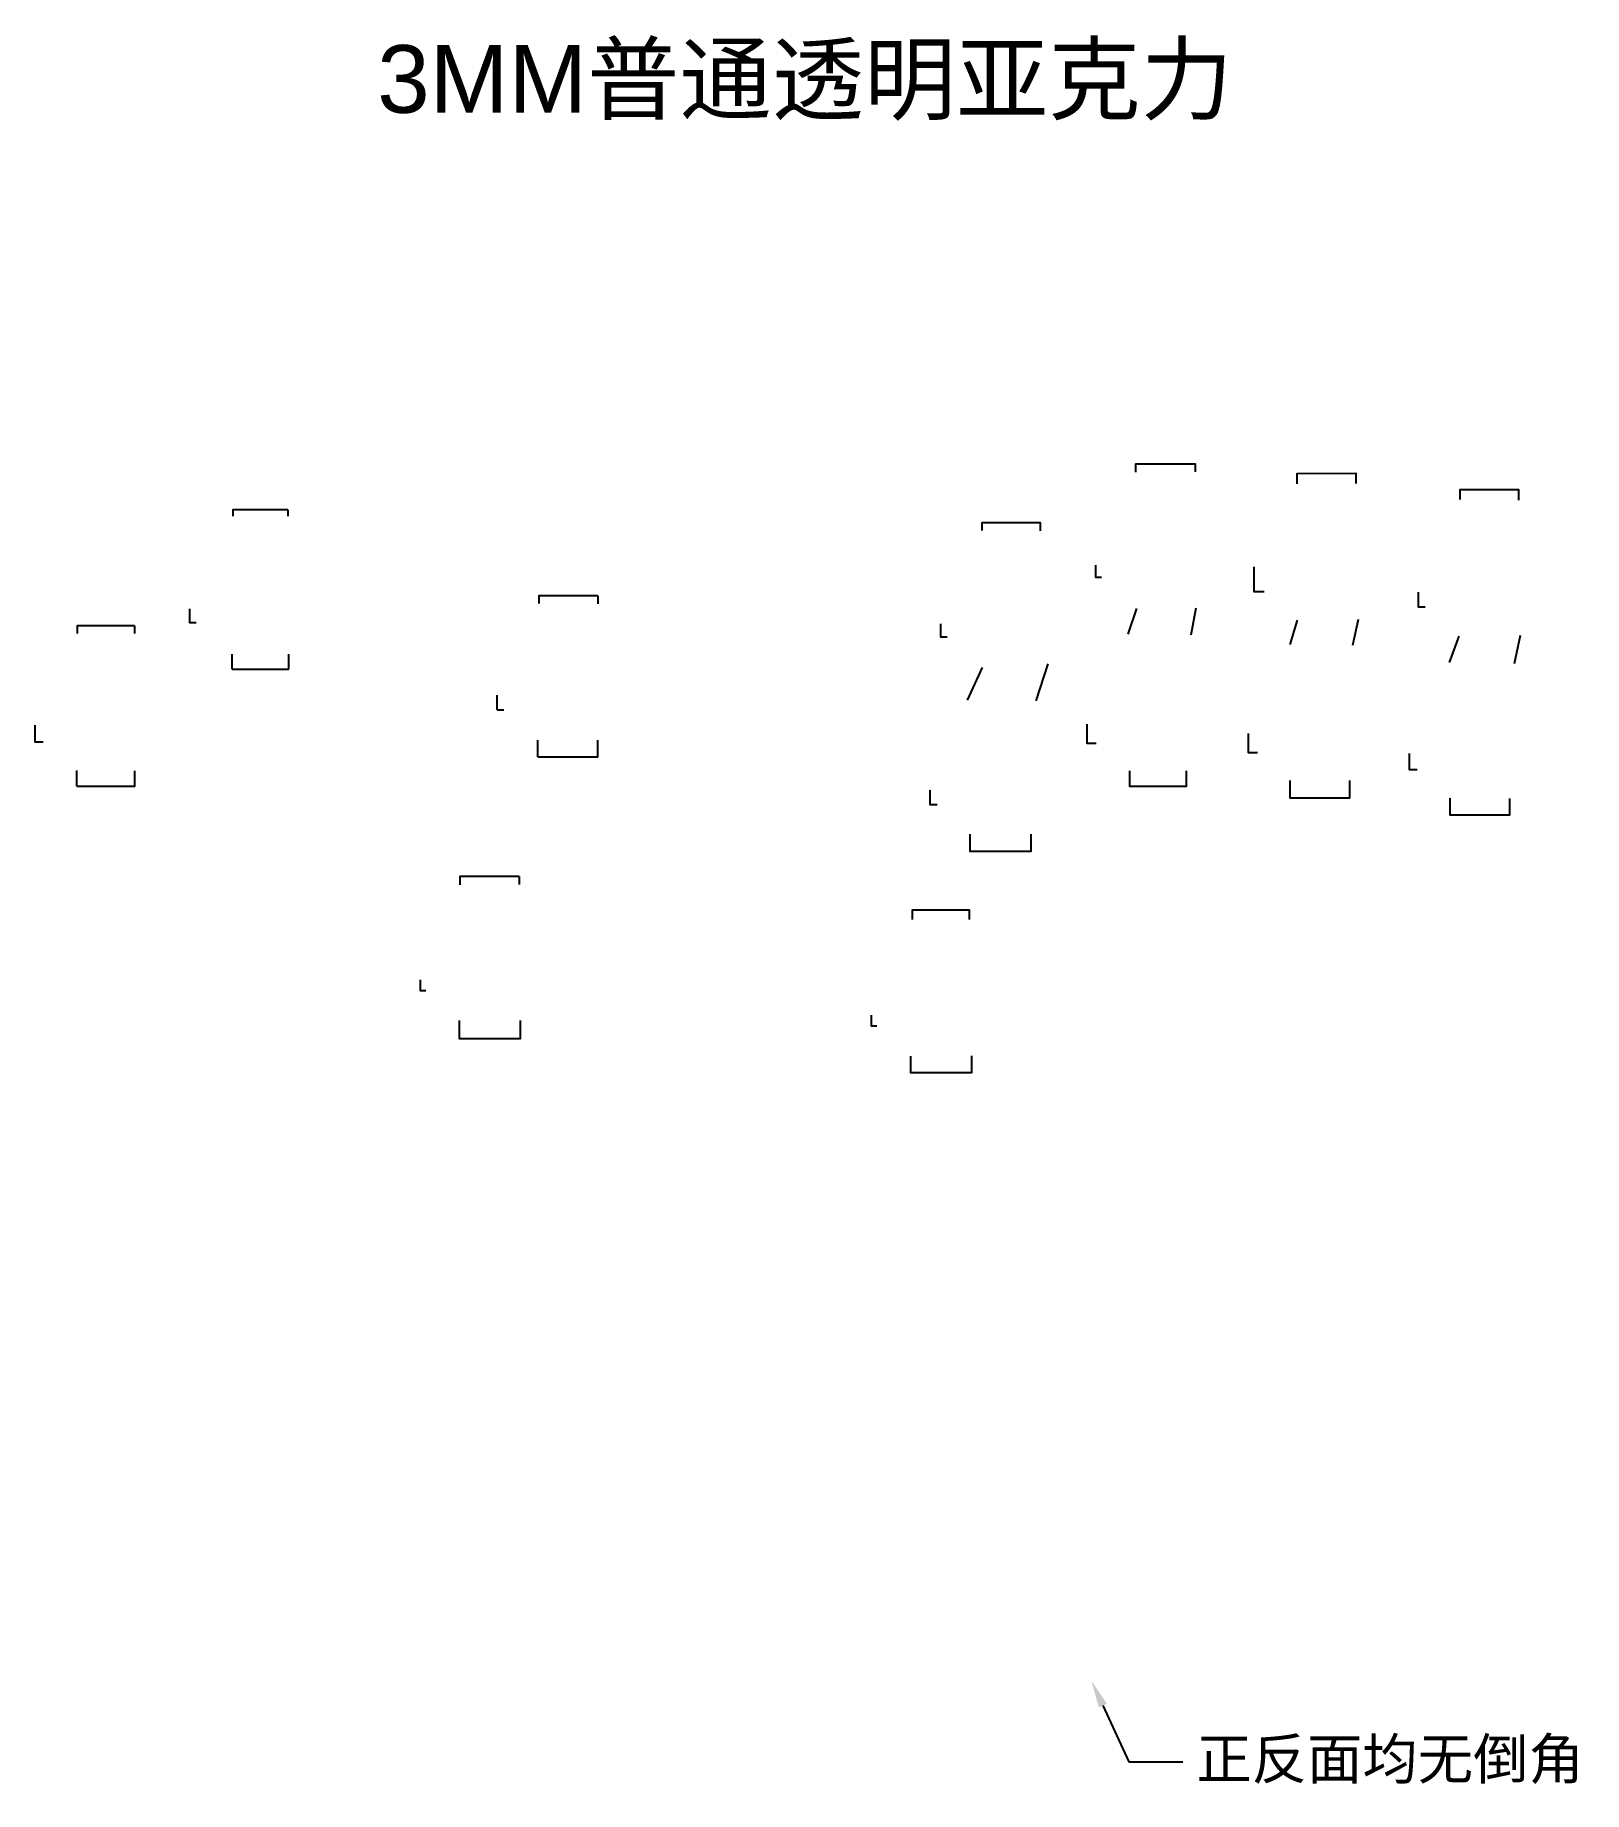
# Model space of a CAD drawing. Header units: millimetres. Extents: x 34 to 263, y -27 to 233.
import ezdxf
from ezdxf import colors
from ezdxf.entities.mleader import LeaderData, LeaderLine
from ezdxf.math import Vec2, Vec3

# ---------------------------------------------------------------- set-up
doc = ezdxf.new("R2010")
doc.units = ezdxf.units.MM
doc.styles.get("Standard").update_dxf_attribs({"font": 'arial.ttf'})

msp = doc.modelspace()

# ---------------------------------------------------------------- linework, layer by layer
msp.add_line((71.89, 139.38), (71.89, 141.6))
for points in [[(205.94, 168.53), (205.94, 169.7), (197.1, 169.7), (197.1, 168.51)], [(229.72, 166.81), (229.72, 168.32), (220.95, 168.26), (220.95, 166.76)], [(253.75, 164.36), (253.75, 165.88), (245.02, 165.88), (245.02, 164.44)], [(71.73, 162.92), (63.58, 162.92), (63.58, 161.97)], [(71.73, 162.92), (71.73, 162)], [(183.04, 159.84), (183.04, 160.98), (174.38, 160.98), (174.38, 159.85)], [(192.05, 152.9), (191.19, 152.9), (191.19, 154.75)], [(216.12, 150.79), (214.61, 150.79), (214.61, 154.52)], [(239.93, 148.55), (238.9, 148.55), (238.9, 150.74)], [(58.2, 146.21), (57.25, 146.21), (57.25, 148.29)], [(117.57, 150.21), (108.86, 150.21), (108.86, 149.06)], [(117.57, 150.21), (117.57, 149.01)], [(197.21, 148.34), (195.96, 144.55)], [(205.99, 148.38), (205.26, 144.37)], [(49.07, 145.77), (40.6, 145.77), (40.6, 144.64)], [(49.07, 145.77), (49.07, 144.64)], [(169.24, 144.1), (168.31, 144.1), (168.31, 146.08)], [(220.97, 146.63), (219.89, 143.01)], [(229.99, 146.71), (229.17, 142.86)], [(244.88, 144.23), (243.48, 140.36)], [(253.98, 144.35), (253.07, 140.13)], [(63.5, 139.38), (63.5, 141.59)], [(63.5, 139.38), (71.89, 139.38)], [(174.4, 139.61), (172.2, 134.78)], [(184.11, 140.16), (182.32, 134.69)], [(102.71, 133.35), (102.71, 135.5)], [(102.71, 133.35), (103.68, 133.35)], [(35.55, 128.58), (34.37, 128.58), (34.37, 131.08)], [(191.27, 128.37), (189.91, 128.37), (189.91, 131.22)], [(108.7, 126.42), (108.7, 128.88)], [(108.7, 126.42), (117.57, 126.42), (117.57, 128.86)], [(215.14, 126.97), (213.81, 126.97), (213.81, 129.86)], [(238.73, 124.48), (237.59, 124.48), (237.59, 126.9)], [(40.54, 122.04), (40.54, 124.36)], [(40.54, 122.04), (49.1, 122.04), (49.1, 124.35)], [(196.2, 124.33), (196.2, 122.06), (204.64, 122.06), (204.64, 124.34)], [(219.91, 122.9), (219.91, 120.36), (228.79, 120.36), (228.79, 122.89)], [(167.74, 119.29), (166.74, 119.29), (166.74, 121.45)], [(243.57, 120.29), (243.57, 117.83), (252.44, 117.83), (252.44, 120.26)], [(172.59, 114.96), (172.59, 112.44), (181.67, 112.44), (181.67, 114.94)], [(105.94, 108.69), (97.16, 108.69), (97.16, 107.47)], [(105.94, 108.69), (105.94, 107.52)], [(172.52, 102.35), (172.52, 103.72), (164.06, 103.72), (164.06, 102.36)], [(92.15, 91.79), (91.35, 91.79), (91.35, 93.43)], [(97.06, 87.39), (97.06, 84.76), (106.16, 84.76), (106.16, 87.4)], [(158.83, 86.57), (158.03, 86.57), (158.03, 88.2)], [(172.82, 82.18), (172.82, 79.67), (163.86, 79.67), (163.86, 82.13)]]:
    msp.add_lwpolyline(points)

# ---------------------------------------------------------------- texts
at = {"insert": (84.95, 231.64), "char_height": 10, "attachment_point": 1}
msp.add_mtext_dynamic_manual_height_columns('3MM{\\fSimSun|b0|i0|c134|p2;普通透明亚克力}', width=134.715, gutter_width=12.5, heights=[18.72], dxfattribs=at)

# ---------------------------------------------------------------- leaders
ml = msp.add_multileader_mtext('Standard')
ml.set_content('{\\fSimSun|b0|i0|c134|p2;正反面均无倒角}', color=256)
ml.set_leader_properties()
ml.build(insert=Vec2(0, 0))
ctx = ml.context
ctx.base_point, ctx.char_height, ctx.plane_origin = Vec3(204.08, -22.24, -2.75), 6, Vec3(183.98, 11.16, -2.75)
notes = []
notes.append((ctx, [(0, (1, 1, 0), (196.08, -22.24, -2.75), (1, 0), 8, [(0, [(190.57, -10.25, -2.75)], 0, [])])]))
ctx.mtext.insert, ctx.mtext.flow_direction = Vec3(206.08, -18.78, -2.75), 5
for ctx, leaders in notes:
    for number, flags, end, landing, length, lines in leaders:
        leader = LeaderData()
        leader.index, (leader.has_last_leader_line, leader.has_dogleg_vector, leader.attachment_direction) = number, flags
        leader.last_leader_point, leader.dogleg_vector, leader.dogleg_length = Vec3(end), Vec3(landing), length
        for number, points, colour, breaks in lines:
            line = LeaderLine()
            line.index, line.vertices, line.color, line.breaks = number, Vec3.list(points), colors.encode_raw_color(colour), breaks
            leader.lines.append(line)
        ctx.leaders.append(leader)

doc.saveas('drawing.dxf')
